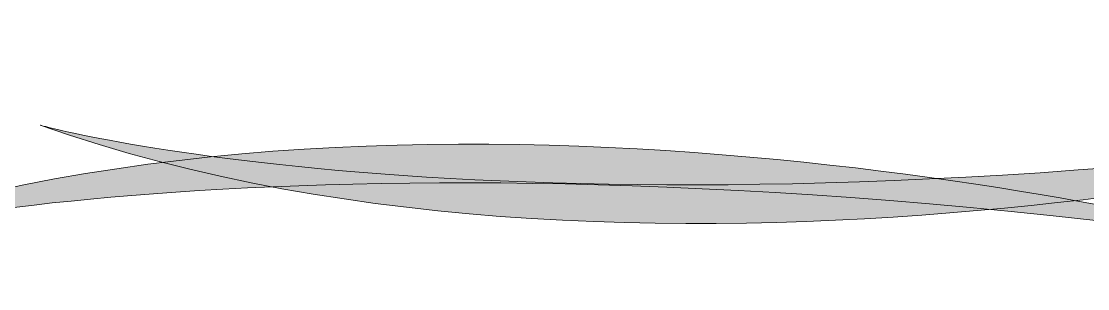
# Model space of a CAD drawing. Header units: millimetres. Extents: x 1112055 to 3390982, y -148532 to 766891.
# Drawn here: x 1903377 to 1908696, y 332904 to 334237 of the extents above; entities that cross this region are included whole.
import ezdxf

# ---------------------------------------------------------------- set-up
doc = ezdxf.new("R2010")
doc.units = ezdxf.units.MM
doc.layers.add('B TITLE BLOCK', color=250, linetype='Continuous', lineweight=0)

# ---------------------------------------------------------------- blocks, each defined once
blk = doc.blocks.new('A$C11c4a682')
at = {"layer": 'B TITLE BLOCK', "lineweight": 0}
h = blk.add_hatch(color=250, dxfattribs=at)
h.dxf.hatch_style = 2
edge = h.paths.add_edge_path()
edge.add_spline(control_points=[(1092.3, 1308.6), (1092.3, 1308.6), (1092.3, 1308.6), (1092.3, 1308.6), (1966.4, 1552.2), (3743, 1308.6), (3743, 1308.6), (2224.2, 1709.8), (1092.3, 1308.6)], knot_values=[0, 0, 0, 0, 0.0001, 0.0002, 1, 1, 1, 2, 2, 2, 2], degree=3, periodic=0)
h = blk.add_hatch(color=250, dxfattribs=at)
h.dxf.hatch_style = 2
edge = h.paths.add_edge_path()
edge.add_spline(control_points=[(1504.9, 1521.4), (1504.9, 1521.4), (1504.9, 1521.4), (1504.9, 1521.4), (2378.9, 1277.7), (4155.7, 1521.4), (4155.7, 1521.4), (2636.9, 1120.1), (1504.9, 1521.4)], knot_values=[0, 0, 0, 0, 0.0001, 0.0002, 1, 1, 1, 2, 2, 2, 2], degree=3, periodic=0)
at = {"layer": 'B TITLE BLOCK', "color": 250, "lineweight": 0}
for points in [[(1092.3, 1308.6), (1092.3, 1308.6), (1966.4, 1552.2), (3743, 1308.6), (3743, 1308.6), (2224.2, 1709.8), (1092.3, 1308.6)], [(1504.9, 1521.4), (1504.9, 1521.4), (2378.9, 1277.7), (4155.7, 1521.4), (4155.7, 1521.4), (2636.9, 1120.1), (1504.9, 1521.4)]]:
    blk.add_open_spline(points, degree=3, knots=[0, 0, 0, 0, 1, 1, 1, 2, 2, 2, 2], dxfattribs=at)

msp = doc.modelspace()

# ---------------------------------------------------------------- block references
at = {"lineweight": 0, "xscale": 2.749167295106109, "yscale": 2.749167295106109, "zscale": 2.749167295106109}
msp.add_blockref('A$C11c4a682', (1899333.1, 329536.7), dxfattribs=at)

doc.saveas('drawing.dxf')
